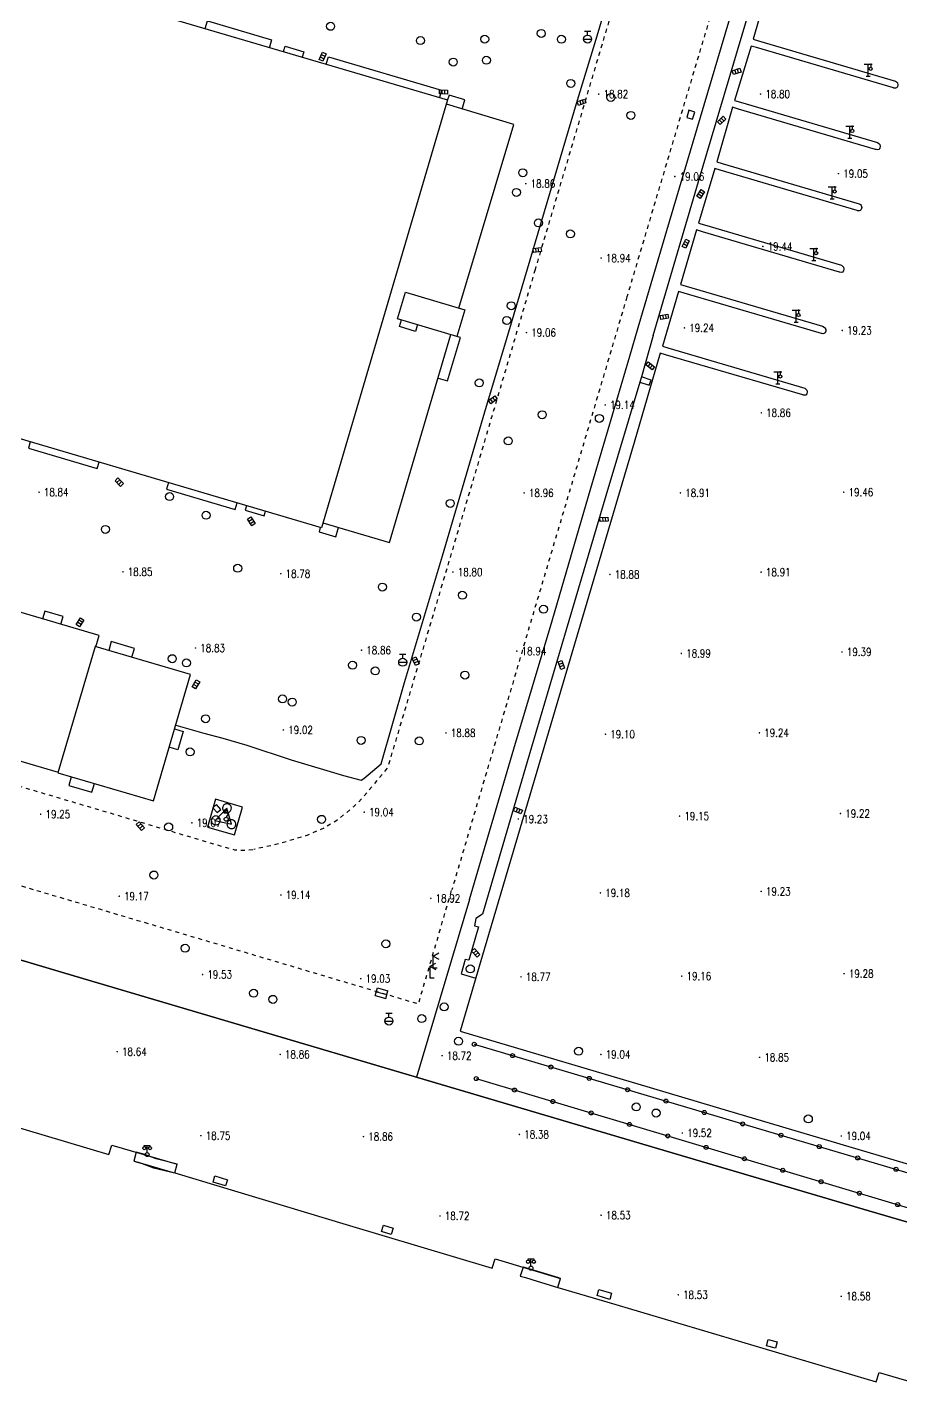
# Model space of a CAD drawing. Extents: x 404846 to 408477, y 3390929 to 3392894.
# Drawn here: x 407669.6 to 407778.8, y 3391142.2 to 3391312.7 of the extents above; entities that cross this region are included whole.
import ezdxf
from ezdxf.enums import TextEntityAlignment as Align

# ---------------------------------------------------------------- set-up
doc = ezdxf.new("R2010")
doc.units = 0
doc.header["$LTSCALE"] = 0.5
doc.header["$PDSIZE"] = 0.2
doc.linetypes.add('X6', pattern=[2, 1, -1])
doc.layers.get('0').update_dxf_attribs({"linetype": 'CONTINUOUS'})
doc.layers.add('ASSIST', color=7, linetype='CONTINUOUS', plot=False)
for name, color, linetype in [('DLDW', 11, 'CONTINUOUS'), ('DLSS', 4, 'CONTINUOUS'), ('DMTZ', 3, 'CONTINUOUS'), ('FZTZ', 7, 'CONTINUOUS'), ('GCD', 1, 'CONTINUOUS'), ('GXYZ', 2, 'CONTINUOUS'), ('JMD', 6, 'CONTINUOUS'), ('ZBTZ', 3, 'CONTINUOUS')]:
    doc.layers.add(name, color=color, linetype=linetype)
doc.styles.add('HZ', font='rs.shx', dxfattribs={"width": 0.8, "bigfont": 'hztxt.shx'})
doc.linetypes.add('10422', pattern='A,0.75,[150,AAA.SHX,S=0.5,R=0,X=0,Y=0.5],1.5,[177,AAA.SHX,S=1,R=0,X=0,Y=0.4],0.75', length=3)
doc.linetypes.add('1161', pattern='A,0,[149,AAA.SHX,S=0.15,R=0,X=0,Y=0],-1.6', length=1.6)
doc.linetypes.add('444', pattern='A,4.5,[145,AAA.SHX,S=1,R=0,X=0,Y=1],4.5,-0.5,[146,AAA.SHX,S=1,R=0,X=0,Y=0],-0.5', length=10)

# ---------------------------------------------------------------- blocks, each defined once
blk = doc.blocks.new('gc097')
for p, q in [((-0.7, 2), (-0.7, 2.3)), ((-0.7, 2.3), (0.7, 2.3)), ((0, 0.5), (0, 2.3)), ((0.7, 2.3), (0.7, 2))]:
    blk.add_line(p, q)
for centre, radius in [((-0.7, 1.6), 0.4), ((0, 0), 0.5), ((0.73, 1.6), 0.4)]:
    blk.add_circle(centre, radius)
blk = doc.blocks.new('gc052')
for p, q in [((0, 3), (1.39, 3.8)), ((0, 3), (1.39, 2.2)), ((0, 0), (0, 3)), ((1, 0), (0, 0))]:
    blk.add_line(p, q)
blk = doc.blocks.new('gc063')
for p, q in [((-1, 3), (1, 3)), ((-0.5, 0), (0.5, 0)), ((0, 0), (0, 3)), ((0.6, 3), (0.6, 2.2))]:
    blk.add_line(p, q)
blk.add_circle((0.6, 1.8), 0.4)
blk.add_point((0.6, 3))
blk.add_point((0.6, 3))
blk = doc.blocks.new('GC200')
at = {"linetype": 'Continuous', "const_width": 0.2, "flags": 128}
blk.add_lwpolyline([(-0.1, 0, 1), (0.1, 0, 1)], format="xyb", close=True, dxfattribs=at)
blk = doc.blocks.new('gc188')
blk.add_circle((0, 0), 1)
blk = doc.blocks.new('gc041')
for p, q in [((-1, 0.5), (1, 0.5)), ((-1, -0.5), (-1, 0.5)), ((-0.33, 0.5), (-0.33, -0.5)), ((0.33, 0.5), (0.33, -0.5)), ((1, 0.5), (1, -0.5)), ((1, -0.5), (-1, -0.5))]:
    blk.add_line(p, q)
blk = doc.blocks.new('gc133')
for p, q in [((-1, 0), (1, 0)), ((-0.8, 2), (0.8, 2)), ((0, 1), (0, 2))]:
    blk.add_line(p, q)
blk.add_circle((0, 0), 1)
blk = doc.blocks.new('gc170')
at = {"linetype": 'Continuous'}
blk.add_circle((0, 0), 0.5, dxfattribs=at)
blk = doc.blocks.new('gc132')
at = {"linetype": 'Continuous'}
for points in [[(0, 2.5), (-0.58, 1.5)], [(0.58, 1.5), (-0.58, 1.5)], [(0, 2.5), (-0.52, 2.2)], [(0, 2.5), (0, 1.9)], [(0.58, 1.5), (0, 0.5)]]:
    blk.add_lwpolyline(points, dxfattribs=at)
blk.add_circle((0, 0), 0.5, dxfattribs=at)

msp = doc.modelspace()

# ---------------------------------------------------------------- linework, layer by layer
at = {"layer": 'ASSIST', "linetype": 'Continuous', "flags": 128}
for points, elevation in [([(407713.137, 3391191.686), (407714.438, 3391191.331)], 19.132), ([(407725.494, 3391185.608), (407857.388, 3391146.522)], 19.447), ([(407725.745, 3391181.322), (407796.866, 3391160.059)], 19.24)]:
    msp.add_lwpolyline(points, dxfattribs=dict(at, elevation=elevation))
for points, elevation in [([(407682.932, 3391171.02), (407683.974, 3391170.717), (407685.399, 3391170.177), (407688.091, 3391169.523), (407688.364, 3391170.646), (407685.742, 3391171.282), (407684.341, 3391171.814), (407683.254, 3391172.129), (407682.932, 3391171.02)], 16.346), ([(407736.294, 3391156.345), (407733.699, 3391157.128), (407732.231, 3391157.571), (407731.6, 3391157.761), (407731.263, 3391156.644), (407731.894, 3391156.453), (407733.362, 3391156.01), (407735.957, 3391155.228), (407736.294, 3391156.345)], 16.941)]:
    msp.add_lwpolyline(points, close=True, dxfattribs=dict(at, elevation=elevation))
at = {"layer": 'DLDW', "linetype": 'Continuous'}
for p, q in [((407713.137, 3391191.686), (407713.4, 3391192.651)), ((407713.269, 3391192.168), (407714.57, 3391191.813)), ((407713.4, 3391192.651), (407714.701, 3391192.296)), ((407714.438, 3391191.331), (407714.701, 3391192.296))]:
    msp.add_line(p, q, dxfattribs=at)
at = {"layer": 'DLDW', "linetype": 'Continuous', "elevation": 19.758, "flags": 128}
msp.add_lwpolyline([(407695.143, 3391213.125), (407694.558, 3391215.128), (407693.125, 3391213.584), (407695.143, 3391213.125)], close=True, dxfattribs=at)
at = {"layer": 'DLSS', "linetype": 'X6', "flags": 128}
for points, elevation in [([(407745.185, 3391323.055), (407739.852, 3391305.156), (407733.107, 3391282.422)], 18.778), ([(407756.658, 3391319.637), (407751.327, 3391301.744), (407744.584, 3391279.017)], 18.854), ([(407733.107, 3391282.422), (407727.451, 3391263.226), (407720.537, 3391239.897), (407714.699, 3391220.259), (407714.416, 3391219.857), (407711.462, 3391216.315), (407710.388, 3391215.265), (407708.207, 3391213.503), (407706.719, 3391212.626), (407704.374, 3391211.634), (407701.048, 3391210.647), (407697.941, 3391209.959)], 18.97), ([(407744.584, 3391279.017), (407738.921, 3391259.833), (407732.004, 3391236.493), (407722.701, 3391204.911)], 18.915), ([(407637.787, 3391226.995), (407654.598, 3391222.022), (407682.134, 3391213.878), (407693.939, 3391210.36), (407695.537, 3391209.918), (407696.055, 3391209.872), (407696.752, 3391209.869), (407697.941, 3391209.959)], 19.149), ([(407634.406, 3391215.631), (407651.229, 3391210.629), (407678.764, 3391202.486), (407718.529, 3391190.662), (407722.701, 3391204.911)], 19.127)]:
    msp.add_lwpolyline(points, dxfattribs=dict(at, elevation=elevation))
at = {"layer": 'DLSS', "linetype": 'Continuous', "flags": 128}
for points, elevation in [([(407663.873, 3391176.592), (407679.807, 3391171.823), (407680.197, 3391173.017), (407688.364, 3391170.646)], 18.622), ([(407688.091, 3391169.523), (407709.486, 3391163.072)], 18.582), ([(407709.486, 3391163.072), (407727.737, 3391157.627), (407728.135, 3391158.806), (407736.294, 3391156.345)], 18.815), ([(407735.957, 3391155.228), (407742.075, 3391153.421)], 18.546), ([(407742.075, 3391153.421), (407775.734, 3391143.407), (407776.129, 3391144.59), (407784.361, 3391142.188)], 18.706)]:
    msp.add_lwpolyline(points, dxfattribs=dict(at, elevation=elevation))
at = {"layer": 'DMTZ', "linetype": '10422', "flags": 128}
for points, elevation in [([(407762.34, 3391318.058), (407760.355, 3391311.226)], 19.435), ([(407760.355, 3391311.226), (407761.027, 3391311.027), (407778.153, 3391305.992), (407778.303, 3391305.878), (407778.406, 3391305.752), (407778.472, 3391305.531), (407778.426, 3391305.277), (407778.3, 3391305.127), (407778.154, 3391305.095), (407777.964, 3391305.12), (407777.902, 3391305.14), (407760.775, 3391310.176), (407760.121, 3391310.37)], 19.628), ([(407760.121, 3391310.37), (407758.051, 3391303.561)], 19.325), ([(407757.799, 3391302.71), (407755.811, 3391295.897)], 19.325), ([(407758.051, 3391303.561), (407758.805, 3391303.338), (407775.931, 3391298.303), (407776.081, 3391298.189), (407776.184, 3391298.063), (407776.25, 3391297.842), (407776.204, 3391297.587), (407776.078, 3391297.438), (407775.931, 3391297.406), (407775.742, 3391297.431), (407775.68, 3391297.451), (407758.553, 3391302.487), (407757.799, 3391302.71)], 19.628), ([(407755.811, 3391295.897), (407756.49, 3391295.696), (407773.616, 3391290.661), (407773.767, 3391290.547), (407773.87, 3391290.421), (407773.935, 3391290.2), (407773.89, 3391289.945), (407773.764, 3391289.796), (407773.617, 3391289.764), (407773.428, 3391289.789), (407773.366, 3391289.809), (407756.239, 3391294.845), (407755.566, 3391295.044)], 19.628), ([(407755.566, 3391295.044), (407753.524, 3391288.239)], 19.325), ([(407753.271, 3391287.387), (407751.306, 3391280.576)], 19.325), ([(407753.524, 3391288.239), (407754.277, 3391288.015), (407771.403, 3391282.98), (407771.554, 3391282.866), (407771.657, 3391282.74), (407771.722, 3391282.519), (407771.677, 3391282.265), (407771.551, 3391282.115), (407771.404, 3391282.083), (407771.215, 3391282.108), (407771.153, 3391282.128), (407754.026, 3391287.164), (407753.271, 3391287.387)], 19.628), ([(407751.306, 3391280.576), (407769.048, 3391275.356), (407769.236, 3391275.246), (407769.339, 3391275.131), (407769.451, 3391274.935), (407769.47, 3391274.714), (407769.375, 3391274.53), (407769.22, 3391274.436), (407769.059, 3391274.418), (407768.902, 3391274.45)], 19.75), ([(407768.902, 3391274.45), (407751.038, 3391279.705), (407749.026, 3391272.843)], 19.541), ([(407749.026, 3391272.843), (407749.683, 3391272.648), (407766.809, 3391267.613), (407766.959, 3391267.498), (407767.062, 3391267.373), (407767.128, 3391267.151), (407767.082, 3391266.897), (407766.956, 3391266.748), (407766.81, 3391266.716), (407766.62, 3391266.741), (407766.558, 3391266.761), (407749.431, 3391271.796), (407748.762, 3391271.995)], 19.728), ([(407675.433, 3391194.177), (407657.912, 3391199.389), (407632.276, 3391207.011)], 19), ([(407714.31, 3391182.677), (407675.433, 3391194.177)], 19.5), ([(407751.38, 3391171.715), (407714.31, 3391182.677)], 19.6), ([(407794.351, 3391159.071), (407774.812, 3391164.813), (407751.38, 3391171.715)], 19.6)]:
    msp.add_lwpolyline(points, dxfattribs=dict(at, elevation=elevation))
at = {"layer": 'FZTZ', "linetype": 'Continuous', "flags": 128}
for points, elevation in [([(407752.346, 3391302.338), (407752.065, 3391301.458), (407752.781, 3391301.23), (407753.062, 3391302.109), (407752.346, 3391302.338)], 19.081), ([(407747.604, 3391268.628), (407746.407, 3391269.023), (407746.191, 3391268.37), (407747.388, 3391267.975), (407747.604, 3391268.628)], 21.182), ([(407695.131, 3391215.004), (407695.143, 3391215.149), (407695.131, 3391215.244), (407695.101, 3391215.337), (407695.056, 3391215.422), (407694.963, 3391215.533), (407694.886, 3391215.592), (407694.8, 3391215.636), (407694.708, 3391215.665), (407694.564, 3391215.677), (407694.468, 3391215.664), (407694.376, 3391215.635), (407694.29, 3391215.59), (407694.214, 3391215.531), (407694.148, 3391215.46), (407694.097, 3391215.378), (407694.06, 3391215.289), (407694.035, 3391215.146), (407694.039, 3391215.049), (407694.061, 3391214.955), (407694.098, 3391214.866), (407694.15, 3391214.784), (407694.253, 3391214.682), (407694.334, 3391214.63), (407694.424, 3391214.594), (407694.566, 3391214.569), (407694.663, 3391214.573), (407694.757, 3391214.594), (407694.847, 3391214.632), (407694.965, 3391214.715), (407695.03, 3391214.786), (407695.082, 3391214.868), (407695.119, 3391214.958), (407695.131, 3391215.004)], 19.735), ([(407693.729, 3391213.468), (407693.741, 3391213.613), (407693.728, 3391213.708), (407693.699, 3391213.801), (407693.654, 3391213.886), (407693.561, 3391213.997), (407693.484, 3391214.056), (407693.398, 3391214.1), (407693.306, 3391214.129), (407693.161, 3391214.141), (407693.066, 3391214.128), (407692.973, 3391214.099), (407692.888, 3391214.054), (407692.811, 3391213.995), (407692.746, 3391213.924), (407692.694, 3391213.842), (407692.657, 3391213.753), (407692.633, 3391213.61), (407692.637, 3391213.513), (407692.658, 3391213.419), (407692.695, 3391213.33), (407692.748, 3391213.248), (407692.85, 3391213.146), (407692.932, 3391213.094), (407693.021, 3391213.058), (407693.164, 3391213.033), (407693.261, 3391213.037), (407693.355, 3391213.058), (407693.444, 3391213.096), (407693.563, 3391213.179), (407693.628, 3391213.25), (407693.68, 3391213.332), (407693.716, 3391213.422), (407693.729, 3391213.468)], 19.735), ([(407693.834, 3391214.971), (407693.297, 3391215.584), (407692.836, 3391215.18), (407693.373, 3391214.567), (407693.834, 3391214.971)], 21.235), ([(407695.689, 3391213.004), (407695.702, 3391213.148), (407695.689, 3391213.244), (407695.66, 3391213.336), (407695.615, 3391213.422), (407695.521, 3391213.533), (407695.445, 3391213.591), (407695.359, 3391213.636), (407695.266, 3391213.664), (407695.122, 3391213.677), (407695.026, 3391213.664), (407694.934, 3391213.635), (407694.849, 3391213.59), (407694.772, 3391213.531), (407694.707, 3391213.459), (407694.655, 3391213.378), (407694.618, 3391213.288), (407694.593, 3391213.146), (407694.598, 3391213.049), (407694.619, 3391212.955), (407694.656, 3391212.865), (407694.708, 3391212.784), (407694.811, 3391212.682), (407694.893, 3391212.63), (407694.982, 3391212.593), (407695.125, 3391212.568), (407695.221, 3391212.573), (407695.316, 3391212.594), (407695.405, 3391212.631), (407695.523, 3391212.715), (407695.589, 3391212.786), (407695.64, 3391212.868), (407695.677, 3391212.957), (407695.689, 3391213.004)], 19.735), ([(407693.095, 3391169.164), (407694.654, 3391168.668), (407694.409, 3391167.898), (407692.85, 3391168.395), (407693.095, 3391169.164)], 18.595), ([(407714.148, 3391163), (407715.351, 3391162.632), (407715.112, 3391161.85), (407713.909, 3391162.217), (407714.148, 3391163)], 18.964), ([(407741.096, 3391154.956), (407742.672, 3391154.487), (407742.445, 3391153.724), (407740.869, 3391154.192), (407741.096, 3391154.956)], 18.624), ([(407762.257, 3391148.717), (407763.37, 3391148.403), (407763.151, 3391147.626), (407762.038, 3391147.94), (407762.257, 3391148.717)], 18.757)]:
    msp.add_lwpolyline(points, close=True, dxfattribs=dict(at, elevation=elevation))
at = {"layer": 'JMD', "linetype": 'Continuous'}
for p, q in [((407682.932, 3391171.02), (407683.974, 3391170.717)), ((407683.014, 3391170.996), (407687.88, 3391169.574)), ((407683.494, 3391170.857), (407686.639, 3391169.876)), ((407683.974, 3391170.717), (407685.399, 3391170.177)), ((407685.399, 3391170.177), (407688.091, 3391169.523)), ((407732.231, 3391157.571), (407731.6, 3391157.761)), ((407736.092, 3391156.406), (407731.649, 3391157.746)), ((407735.614, 3391156.55), (407731.765, 3391157.711)), ((407735.135, 3391156.695), (407731.882, 3391157.676)), ((407734.656, 3391156.839), (407731.998, 3391157.641)), ((407734.178, 3391156.984), (407732.115, 3391157.606)), ((407733.699, 3391157.128), (407732.231, 3391157.571)), ((407736.294, 3391156.345), (407733.699, 3391157.128))]:
    msp.add_line(p, q, dxfattribs=at)
at = {"layer": 'JMD', "linetype": '444', "flags": 128}
for points, elevation in [([(407729.815, 3391274.655), (407738.271, 3391303.179), (407740.863, 3391311.658), (407754.352, 3391357.269), (407756.619, 3391365.23), (407758.248, 3391370.229), (407757.895, 3391373.054), (407756.561, 3391382.094), (407754.85, 3391384.797), (407749.496, 3391386.444), (407740.465, 3391389.104), (407738.954, 3391389.665)], 20.739), ([(407746.01, 3391275.204), (407749.912, 3391288.444), (407753.787, 3391301.469), (407757.313, 3391313.404), (407760.002, 3391322.459), (407763.34, 3391333.615), (407766.002, 3391342.712), (407768.449, 3391350.82), (407770.804, 3391358.894), (407772.605, 3391365.361), (407773.591, 3391369.336), (407774.036, 3391372.188), (407774.327, 3391375.191), (407774.326, 3391377.721), (407773.925, 3391381.404), (407773.413, 3391383.674), (407772.915, 3391385.414), (407772.079, 3391387.515)], 22.109), ([(407688.187, 3391225.497), (407691.682, 3391224.484), (407694.074, 3391223.884), (407697.082, 3391222.986), (407702.619, 3391221.158), (407709.169, 3391219.191), (407711.351, 3391218.638), (407711.71, 3391218.808), (407713.874, 3391220.679), (407716.791, 3391230.826), (407721.517, 3391246.636), (407727.034, 3391265.368), (407729.815, 3391274.655)], 20.783), ([(407724.899, 3391203.711), (407730.441, 3391222.539), (407735.259, 3391238.53), (407740.08, 3391255.1), (407744.967, 3391271.597), (407746.01, 3391275.204)], 21.735), ([(407632.276, 3391207.011), (407657.912, 3391199.389), (407675.433, 3391194.177)], 22.64), ([(407724.899, 3391203.711), (407718.284, 3391181.502)], 21.682), ([(407675.433, 3391194.177), (407714.31, 3391182.677)], 22.395), ([(407714.31, 3391182.677), (407751.38, 3391171.715)], 22.216), ([(407751.38, 3391171.715), (407774.812, 3391164.813), (407794.351, 3391159.071)], 21.92)]:
    msp.add_lwpolyline(points, dxfattribs=dict(at, elevation=elevation))
at = {"layer": 'JMD', "linetype": 'Continuous', "flags": 128}
for points, elevation in [([(407669.694, 3391319.113), (407722.177, 3391303.637), (407706.408, 3391250.158), (407653.925, 3391265.634), (407669.694, 3391319.113)], 29.957), ([(407716.916, 3391279.624), (407724.306, 3391277.414), (407723.31, 3391274.085), (407715.92, 3391276.295), (407716.916, 3391279.624)], 33.834), ([(407685.394, 3391216.018), (407690.048, 3391231.814), (407678.101, 3391235.334), (407673.447, 3391219.538), (407685.394, 3391216.018)], 32.528)]:
    msp.add_lwpolyline(points, close=True, dxfattribs=dict(at, elevation=elevation))
for points, elevation in [([(407691.879, 3391312.571), (407692.157, 3391313.515), (407700.169, 3391311.153), (407699.89, 3391310.209)], 24.794), ([(407701.677, 3391309.682), (407701.869, 3391310.334), (407704.199, 3391309.647), (407704.007, 3391308.995)], 22.074), ([(407707.002, 3391308.112), (407707.272, 3391309.027), (407721.414, 3391304.857), (407721.144, 3391303.942)], 26.628), ([(407723.587, 3391277.629), (407730.448, 3391300.563), (407722.014, 3391303.086)], 31.088), ([(407724.001, 3391302.491), (407724.342, 3391303.63), (407722.353, 3391304.225), (407722.177, 3391303.637)], 22.208), ([(407718.407, 3391275.551), (407718.156, 3391274.711), (407716.14, 3391275.314), (407716.391, 3391276.154)], 33.068), ([(407706.587, 3391250.764), (407714.916, 3391248.308), (407722.581, 3391274.303)], 30.821), ([(407720.981, 3391268.876), (407722.177, 3391268.523), (407723.776, 3391273.947), (407723.31, 3391274.085)], 22.635), ([(407669.994, 3391260.896), (407669.765, 3391260.118), (407678.377, 3391257.578), (407678.607, 3391258.356)], 24.561), ([(407687.277, 3391255.8), (407687.036, 3391254.983), (407695.63, 3391252.449), (407695.871, 3391253.266)], 24.541), ([(407697.034, 3391252.922), (407696.868, 3391252.357), (407699.224, 3391251.662), (407699.391, 3391252.228)], 22.021), ([(407706.261, 3391250.202), (407706.1, 3391249.655), (407708.193, 3391249.037), (407708.533, 3391250.19)], 22.141), ([(407678.206, 3391235.303), (407678.614, 3391236.687), (407649.017, 3391245.407), (407643.978, 3391228.303), (407673.47, 3391219.615)], 26.168), ([(407673.822, 3391238.099), (407674.107, 3391239.064), (407671.807, 3391239.742), (407671.522, 3391238.776)], 23.434), ([(407682.688, 3391233.982), (407683.013, 3391235.085), (407680.128, 3391235.935), (407679.803, 3391234.832)], 23.379), ([(407688.05, 3391225.033), (407689.112, 3391224.72), (407688.431, 3391222.41), (407687.369, 3391222.723)], 22.265), ([(407675.126, 3391219.043), (407674.81, 3391217.97), (407677.702, 3391217.118), (407678.019, 3391218.191)], 22.892)]:
    msp.add_lwpolyline(points, dxfattribs=dict(at, elevation=elevation))
at = {"layer": 'ZBTZ', "linetype": '1161', "flags": 128}
for points, elevation in [([(407747.859, 3391274.172), (407753.536, 3391293.43), (407760.611, 3391317.259), (407765.008, 3391332.057), (407768.231, 3391342.859), (407769.602, 3391342.442)], 19.5), ([(407747.859, 3391274.172), (407746.407, 3391269.023)], 19.302), ([(407748.762, 3391271.995), (407745.513, 3391260.799), (407726.743, 3391197.45)], 19.378), ([(407746.191, 3391268.37), (407741.967, 3391254.151), (407736.985, 3391237.397), (407732.119, 3391220.904), (407726.517, 3391201.871), (407725.719, 3391201.328), (407725.522, 3391200.406), (407726.035, 3391200.268)], 19.269), ([(407726.035, 3391200.268), (407724.846, 3391196.103), (407724.379, 3391196.224), (407723.869, 3391194.404), (407725.688, 3391193.853)], 19.541), ([(407726.743, 3391197.45), (407723.751, 3391187.251), (407747.495, 3391180.205), (407755.736, 3391177.756)], 19.138), ([(407755.736, 3391177.756), (407779.48, 3391170.717), (407798.337, 3391165.102)], 19.214)]:
    msp.add_lwpolyline(points, dxfattribs=dict(at, elevation=elevation))
at = {"layer": 'ZBTZ', "linetype": '1161', "elevation": 19.275, "flags": 128}
msp.add_lwpolyline([(407696.55, 3391215.259), (407693.155, 3391216.237), (407692.149, 3391212.747), (407695.544, 3391211.768), (407696.55, 3391215.259)], close=True, dxfattribs=at)

# ---------------------------------------------------------------- block references
at = {"layer": 'DLDW', "linetype": 'Continuous', "xscale": 0.5, "yscale": 0.5}
for name, p in [('gc132', (407694.492, 3391213.74)), ('gc097', (407684.611, 3391171.826, 18.647)), ('gc097', (407732.588, 3391157.629, 18.556))]:
    msp.add_blockref(name, p, dxfattribs=at)
at = {"layer": 'DLSS', "linetype": 'Continuous', "xscale": 0.5, "yscale": 0.5}
for name, p in [('gc063', (407774.763, 3391306.618, 19.697)), ('gc063', (407772.451, 3391298.862, 19.697)), ('gc063', (407770.259, 3391291.293, 19.697)), ('gc063', (407767.94, 3391283.581, 19.72)), ('gc063', (407765.739, 3391275.852, 19.72)), ('gc063', (407763.45, 3391268.171, 19.72)), ('gc052', (407720.367, 3391195.141, 19.839)), ('gc052', (407720.005, 3391193.859, 19.839))]:
    msp.add_blockref(name, p, dxfattribs=at)
at = {"layer": 'GCD', "linetype": 'Continuous'}
ref = msp.add_blockref('GC200', (407741.062, 3391304.365, 18.816), dxfattribs=dict(at, xscale=0.5, yscale=0.5, zscale=0.5))
ref.add_attrib('height', '18.82', dxfattribs={"linetype": 'Continuous', "height": 1, "style": 'HZ', "width": 0.8}).set_placement((407741.662, 3391304.365, 18.816), align=Align.MIDDLE_LEFT)
ref = msp.add_blockref('GC200', (407761.294, 3391304.37, 18.8), dxfattribs=dict(at, xscale=0.5, yscale=0.5, zscale=0.5))
ref.add_attrib('height', '18.80', dxfattribs={"linetype": 'Continuous', "height": 1, "style": 'HZ', "width": 0.8}).set_placement((407761.894, 3391304.37, 18.8), align=Align.MIDDLE_LEFT)
ref = msp.add_blockref('GC200', (407750.582, 3391294.06, 19.06), dxfattribs=dict(at, xscale=0.5, yscale=0.5, zscale=0.5))
ref.add_attrib('height', '19.06', dxfattribs={"linetype": 'Continuous', "height": 1, "style": 'HZ', "width": 0.8}).set_placement((407751.182, 3391294.06, 19.06), align=Align.MIDDLE_LEFT)
ref = msp.add_blockref('GC200', (407771.03, 3391294.42, 19.051), dxfattribs=dict(at, xscale=0.5, yscale=0.5, zscale=0.5))
ref.add_attrib('height', '19.05', dxfattribs={"linetype": 'Continuous', "height": 1, "style": 'HZ', "width": 0.8}).set_placement((407771.63, 3391294.42, 19.051), align=Align.MIDDLE_LEFT)
ref = msp.add_blockref('GC200', (407731.944, 3391293.17, 18.864), dxfattribs=dict(at, xscale=0.5, yscale=0.5, zscale=0.5))
ref.add_attrib('height', '18.86', dxfattribs={"linetype": 'Continuous', "height": 1, "style": 'HZ', "width": 0.8}).set_placement((407732.544, 3391293.17, 18.864), align=Align.MIDDLE_LEFT)
ref = msp.add_blockref('GC200', (407761.58, 3391285.323, 19.44), dxfattribs=dict(at, xscale=0.5, yscale=0.5, zscale=0.5))
ref.add_attrib('height', '19.44', dxfattribs={"linetype": 'Continuous', "height": 1, "style": 'HZ', "width": 0.8}).set_placement((407762.18, 3391285.323, 19.44), align=Align.MIDDLE_LEFT)
ref = msp.add_blockref('GC200', (407741.362, 3391283.871, 18.944), dxfattribs=dict(at, xscale=0.5, yscale=0.5, zscale=0.5))
ref.add_attrib('height', '18.94', dxfattribs={"linetype": 'Continuous', "height": 1, "style": 'HZ', "width": 0.8}).set_placement((407741.962, 3391283.871, 18.944), align=Align.MIDDLE_LEFT)
ref = msp.add_blockref('GC200', (407751.78, 3391275.142, 19.24), dxfattribs=dict(at, xscale=0.5, yscale=0.5, zscale=0.5))
ref.add_attrib('height', '19.24', dxfattribs={"linetype": 'Continuous', "height": 1, "style": 'HZ', "width": 0.8}).set_placement((407752.38, 3391275.142, 19.24), align=Align.MIDDLE_LEFT)
ref = msp.add_blockref('GC200', (407771.504, 3391274.827, 19.234), dxfattribs=dict(at, xscale=0.5, yscale=0.5, zscale=0.5))
ref.add_attrib('height', '19.23', dxfattribs={"linetype": 'Continuous', "height": 1, "style": 'HZ', "width": 0.8}).set_placement((407772.104, 3391274.827, 19.234), align=Align.MIDDLE_LEFT)
ref = msp.add_blockref('GC200', (407732.026, 3391274.555, 19.06), dxfattribs=dict(at, xscale=0.5, yscale=0.5, zscale=0.5))
ref.add_attrib('height', '19.06', dxfattribs={"linetype": 'Continuous', "height": 1, "style": 'HZ', "width": 0.8}).set_placement((407732.626, 3391274.555, 19.06), align=Align.MIDDLE_LEFT)
ref = msp.add_blockref('GC200', (407741.871, 3391265.512, 19.14), dxfattribs=dict(at, xscale=0.5, yscale=0.5, zscale=0.5))
ref.add_attrib('height', '19.14', dxfattribs={"linetype": 'Continuous', "height": 1, "style": 'HZ', "width": 0.8}).set_placement((407742.471, 3391265.512, 19.14), align=Align.MIDDLE_LEFT)
ref = msp.add_blockref('GC200', (407761.389, 3391264.527, 18.864), dxfattribs=dict(at, xscale=0.5, yscale=0.5, zscale=0.5))
ref.add_attrib('height', '18.86', dxfattribs={"linetype": 'Continuous', "height": 1, "style": 'HZ', "width": 0.8}).set_placement((407761.989, 3391264.527, 18.864), align=Align.MIDDLE_LEFT)
ref = msp.add_blockref('GC200', (407671.101, 3391254.611, 18.84), dxfattribs=dict(at, xscale=0.5, yscale=0.5, zscale=0.5))
ref.add_attrib('height', '18.84', dxfattribs={"linetype": 'Continuous', "height": 1, "style": 'HZ', "width": 0.8}).set_placement((407671.701, 3391254.611, 18.84), align=Align.MIDDLE_LEFT)
ref = msp.add_blockref('GC200', (407731.74, 3391254.517, 18.96), dxfattribs=dict(at, xscale=0.5, yscale=0.5, zscale=0.5))
ref.add_attrib('height', '18.96', dxfattribs={"linetype": 'Continuous', "height": 1, "style": 'HZ', "width": 0.8}).set_placement((407732.34, 3391254.517, 18.96), align=Align.MIDDLE_LEFT)
ref = msp.add_blockref('GC200', (407751.274, 3391254.524, 18.912), dxfattribs=dict(at, xscale=0.5, yscale=0.5, zscale=0.5))
ref.add_attrib('height', '18.91', dxfattribs={"linetype": 'Continuous', "height": 1, "style": 'HZ', "width": 0.8}).set_placement((407751.874, 3391254.524, 18.912), align=Align.MIDDLE_LEFT)
ref = msp.add_blockref('GC200', (407771.691, 3391254.608, 19.463), dxfattribs=dict(at, xscale=0.5, yscale=0.5, zscale=0.5))
ref.add_attrib('height', '19.46', dxfattribs={"linetype": 'Continuous', "height": 1, "style": 'HZ', "width": 0.8}).set_placement((407772.291, 3391254.608, 19.463), align=Align.MIDDLE_LEFT)
ref = msp.add_blockref('GC200', (407681.588, 3391244.656, 18.848), dxfattribs=dict(at, xscale=0.5, yscale=0.5, zscale=0.5))
ref.add_attrib('height', '18.85', dxfattribs={"linetype": 'Continuous', "height": 1, "style": 'HZ', "width": 0.8}).set_placement((407682.188, 3391244.656, 18.848), align=Align.MIDDLE_LEFT)
ref = msp.add_blockref('GC200', (407701.323, 3391244.422, 18.78), dxfattribs=dict(at, xscale=0.5, yscale=0.5, zscale=0.5))
ref.add_attrib('height', '18.78', dxfattribs={"linetype": 'Continuous', "height": 1, "style": 'HZ', "width": 0.8}).set_placement((407701.923, 3391244.422, 18.78), align=Align.MIDDLE_LEFT)
ref = msp.add_blockref('GC200', (407722.841, 3391244.628, 18.8), dxfattribs=dict(at, xscale=0.5, yscale=0.5, zscale=0.5))
ref.add_attrib('height', '18.80', dxfattribs={"linetype": 'Continuous', "height": 1, "style": 'HZ', "width": 0.8}).set_placement((407723.441, 3391244.628, 18.8), align=Align.MIDDLE_LEFT)
ref = msp.add_blockref('GC200', (407742.466, 3391244.323, 18.88), dxfattribs=dict(at, xscale=0.5, yscale=0.5, zscale=0.5))
ref.add_attrib('height', '18.88', dxfattribs={"linetype": 'Continuous', "height": 1, "style": 'HZ', "width": 0.8}).set_placement((407743.066, 3391244.323, 18.88), align=Align.MIDDLE_LEFT)
ref = msp.add_blockref('GC200', (407761.362, 3391244.616, 18.912), dxfattribs=dict(at, xscale=0.5, yscale=0.5, zscale=0.5))
ref.add_attrib('height', '18.91', dxfattribs={"linetype": 'Continuous', "height": 1, "style": 'HZ', "width": 0.8}).set_placement((407761.962, 3391244.616, 18.912), align=Align.MIDDLE_LEFT)
ref = msp.add_blockref('GC200', (407690.658, 3391235.133, 18.832), dxfattribs=dict(at, xscale=0.5, yscale=0.5, zscale=0.5))
ref.add_attrib('height', '18.83', dxfattribs={"linetype": 'Continuous', "height": 1, "style": 'HZ', "width": 0.8}).set_placement((407691.258, 3391235.133, 18.832), align=Align.MIDDLE_LEFT)
ref = msp.add_blockref('GC200', (407711.404, 3391234.86, 18.864), dxfattribs=dict(at, xscale=0.5, yscale=0.5, zscale=0.5))
ref.add_attrib('height', '18.86', dxfattribs={"linetype": 'Continuous', "height": 1, "style": 'HZ', "width": 0.8}).set_placement((407712.004, 3391234.86, 18.864), align=Align.MIDDLE_LEFT)
ref = msp.add_blockref('GC200', (407730.824, 3391234.75, 18.94), dxfattribs=dict(at, xscale=0.5, yscale=0.5, zscale=0.5))
ref.add_attrib('height', '18.94', dxfattribs={"linetype": 'Continuous', "height": 1, "style": 'HZ', "width": 0.8}).set_placement((407731.424, 3391234.75, 18.94), align=Align.MIDDLE_LEFT)
ref = msp.add_blockref('GC200', (407751.391, 3391234.459, 18.992), dxfattribs=dict(at, xscale=0.5, yscale=0.5, zscale=0.5))
ref.add_attrib('height', '18.99', dxfattribs={"linetype": 'Continuous', "height": 1, "style": 'HZ', "width": 0.8}).set_placement((407751.991, 3391234.459, 18.992), align=Align.MIDDLE_LEFT)
ref = msp.add_blockref('GC200', (407771.473, 3391234.64, 19.394), dxfattribs=dict(at, xscale=0.5, yscale=0.5, zscale=0.5))
ref.add_attrib('height', '19.39', dxfattribs={"linetype": 'Continuous', "height": 1, "style": 'HZ', "width": 0.8}).set_placement((407772.073, 3391234.64, 19.394), align=Align.MIDDLE_LEFT)
ref = msp.add_blockref('GC200', (407701.645, 3391224.894, 19.024), dxfattribs=dict(at, xscale=0.5, yscale=0.5, zscale=0.5))
ref.add_attrib('height', '19.02', dxfattribs={"linetype": 'Continuous', "height": 1, "style": 'HZ', "width": 0.8}).set_placement((407702.245, 3391224.894, 19.024), align=Align.MIDDLE_LEFT)
ref = msp.add_blockref('GC200', (407721.967, 3391224.523, 18.88), dxfattribs=dict(at, xscale=0.5, yscale=0.5, zscale=0.5))
ref.add_attrib('height', '18.88', dxfattribs={"linetype": 'Continuous', "height": 1, "style": 'HZ', "width": 0.8}).set_placement((407722.567, 3391224.523, 18.88), align=Align.MIDDLE_LEFT)
ref = msp.add_blockref('GC200', (407741.904, 3391224.358, 19.104), dxfattribs=dict(at, xscale=0.5, yscale=0.5, zscale=0.5))
ref.add_attrib('height', '19.10', dxfattribs={"linetype": 'Continuous', "height": 1, "style": 'HZ', "width": 0.8}).set_placement((407742.504, 3391224.358, 19.104), align=Align.MIDDLE_LEFT)
ref = msp.add_blockref('GC200', (407761.148, 3391224.534, 19.24), dxfattribs=dict(at, xscale=0.5, yscale=0.5, zscale=0.5))
ref.add_attrib('height', '19.24', dxfattribs={"linetype": 'Continuous', "height": 1, "style": 'HZ', "width": 0.8}).set_placement((407761.748, 3391224.534, 19.24), align=Align.MIDDLE_LEFT)
ref = msp.add_blockref('GC200', (407671.302, 3391214.358, 19.248), dxfattribs=dict(at, xscale=0.5, yscale=0.5, zscale=0.5))
ref.add_attrib('height', '19.25', dxfattribs={"linetype": 'Continuous', "height": 1, "style": 'HZ', "width": 0.8}).set_placement((407671.902, 3391214.358, 19.248), align=Align.MIDDLE_LEFT)
ref = msp.add_blockref('GC200', (407711.751, 3391214.618, 19.04), dxfattribs=dict(at, xscale=0.5, yscale=0.5, zscale=0.5))
ref.add_attrib('height', '19.04', dxfattribs={"linetype": 'Continuous', "height": 1, "style": 'HZ', "width": 0.8}).set_placement((407712.351, 3391214.618, 19.04), align=Align.MIDDLE_LEFT)
ref = msp.add_blockref('GC200', (407731.013, 3391213.764, 19.232), dxfattribs=dict(at, xscale=0.5, yscale=0.5, zscale=0.5))
ref.add_attrib('height', '19.23', dxfattribs={"linetype": 'Continuous', "height": 1, "style": 'HZ', "width": 0.8}).set_placement((407731.613, 3391213.764, 19.232), align=Align.MIDDLE_LEFT)
ref = msp.add_blockref('GC200', (407751.171, 3391214.125, 19.152), dxfattribs=dict(at, xscale=0.5, yscale=0.5, zscale=0.5))
ref.add_attrib('height', '19.15', dxfattribs={"linetype": 'Continuous', "height": 1, "style": 'HZ', "width": 0.8}).set_placement((407751.771, 3391214.125, 19.152), align=Align.MIDDLE_LEFT)
ref = msp.add_blockref('GC200', (407771.279, 3391214.449, 19.22), dxfattribs=dict(at, xscale=0.5, yscale=0.5, zscale=0.5))
ref.add_attrib('height', '19.22', dxfattribs={"linetype": 'Continuous', "height": 1, "style": 'HZ', "width": 0.8}).set_placement((407771.879, 3391214.449, 19.22), align=Align.MIDDLE_LEFT)
ref = msp.add_blockref('GC200', (407690.209, 3391213.284, 19.074), dxfattribs=dict(at, xscale=0.5, yscale=0.5, zscale=0.5))
ref.add_attrib('height', '19.07', dxfattribs={"linetype": 'Continuous', "height": 1, "style": 'HZ', "width": 0.8}).set_placement((407690.809, 3391213.284, 19.074), align=Align.MIDDLE_LEFT)
ref = msp.add_blockref('GC200', (407681.123, 3391204.112, 19.174), dxfattribs=dict(at, xscale=0.5, yscale=0.5, zscale=0.5))
ref.add_attrib('height', '19.17', dxfattribs={"linetype": 'Continuous', "height": 1, "style": 'HZ', "width": 0.8}).set_placement((407681.723, 3391204.112, 19.174), align=Align.MIDDLE_LEFT)
ref = msp.add_blockref('GC200', (407701.334, 3391204.268, 19.143), dxfattribs=dict(at, xscale=0.5, yscale=0.5, zscale=0.5))
ref.add_attrib('height', '19.14', dxfattribs={"linetype": 'Continuous', "height": 1, "style": 'HZ', "width": 0.8}).set_placement((407701.934, 3391204.268, 19.143), align=Align.MIDDLE_LEFT)
ref = msp.add_blockref('GC200', (407720.076, 3391203.845, 18.92), dxfattribs=dict(at, xscale=0.5, yscale=0.5, zscale=0.5))
ref.add_attrib('height', '18.92', dxfattribs={"linetype": 'Continuous', "height": 1, "style": 'HZ', "width": 0.8}).set_placement((407720.676, 3391203.845, 18.92), align=Align.MIDDLE_LEFT)
ref = msp.add_blockref('GC200', (407741.275, 3391204.533, 19.184), dxfattribs=dict(at, xscale=0.5, yscale=0.5, zscale=0.5))
ref.add_attrib('height', '19.18', dxfattribs={"linetype": 'Continuous', "height": 1, "style": 'HZ', "width": 0.8}).set_placement((407741.875, 3391204.533, 19.184), align=Align.MIDDLE_LEFT)
ref = msp.add_blockref('GC200', (407761.37, 3391204.713, 19.234), dxfattribs=dict(at, xscale=0.5, yscale=0.5, zscale=0.5))
ref.add_attrib('height', '19.23', dxfattribs={"linetype": 'Continuous', "height": 1, "style": 'HZ', "width": 0.8}).set_placement((407761.97, 3391204.713, 19.234), align=Align.MIDDLE_LEFT)
ref = msp.add_blockref('GC200', (407691.542, 3391194.328, 19.531), dxfattribs=dict(at, xscale=0.5, yscale=0.5, zscale=0.5))
ref.add_attrib('height', '19.53', dxfattribs={"linetype": 'Continuous', "height": 1, "style": 'HZ', "width": 0.8}).set_placement((407692.142, 3391194.328, 19.531), align=Align.MIDDLE_LEFT)
ref = msp.add_blockref('GC200', (407711.313, 3391193.815, 19.026), dxfattribs=dict(at, xscale=0.5, yscale=0.5, zscale=0.5))
ref.add_attrib('height', '19.03', dxfattribs={"linetype": 'Continuous', "height": 1, "style": 'HZ', "width": 0.8}).set_placement((407711.913, 3391193.815, 19.026), align=Align.MIDDLE_LEFT)
ref = msp.add_blockref('GC200', (407731.351, 3391194.038, 18.768), dxfattribs=dict(at, xscale=0.5, yscale=0.5, zscale=0.5))
ref.add_attrib('height', '18.77', dxfattribs={"linetype": 'Continuous', "height": 1, "style": 'HZ', "width": 0.8}).set_placement((407731.951, 3391194.038, 18.768), align=Align.MIDDLE_LEFT)
ref = msp.add_blockref('GC200', (407751.439, 3391194.128, 19.16), dxfattribs=dict(at, xscale=0.5, yscale=0.5, zscale=0.5))
ref.add_attrib('height', '19.16', dxfattribs={"linetype": 'Continuous', "height": 1, "style": 'HZ', "width": 0.8}).set_placement((407752.039, 3391194.128, 19.16), align=Align.MIDDLE_LEFT)
ref = msp.add_blockref('GC200', (407771.732, 3391194.438, 19.28), dxfattribs=dict(at, xscale=0.5, yscale=0.5, zscale=0.5))
ref.add_attrib('height', '19.28', dxfattribs={"linetype": 'Continuous', "height": 1, "style": 'HZ', "width": 0.8}).set_placement((407772.332, 3391194.438, 19.28), align=Align.MIDDLE_LEFT)
ref = msp.add_blockref('GC200', (407680.872, 3391184.684, 18.64), dxfattribs=dict(at, xscale=0.5, yscale=0.5, zscale=0.5))
ref.add_attrib('height', '18.64', dxfattribs={"linetype": 'Continuous', "height": 1, "style": 'HZ', "width": 0.8}).set_placement((407681.472, 3391184.684, 18.64), align=Align.MIDDLE_LEFT)
ref = msp.add_blockref('GC200', (407701.243, 3391184.347, 18.86), dxfattribs=dict(at, xscale=0.5, yscale=0.5, zscale=0.5))
ref.add_attrib('height', '18.86', dxfattribs={"linetype": 'Continuous', "height": 1, "style": 'HZ', "width": 0.8}).set_placement((407701.843, 3391184.347, 18.86), align=Align.MIDDLE_LEFT)
ref = msp.add_blockref('GC200', (407721.479, 3391184.183, 18.72), dxfattribs=dict(at, xscale=0.5, yscale=0.5, zscale=0.5))
ref.add_attrib('height', '18.72', dxfattribs={"linetype": 'Continuous', "height": 1, "style": 'HZ', "width": 0.8}).set_placement((407722.079, 3391184.183, 18.72), align=Align.MIDDLE_LEFT)
ref = msp.add_blockref('GC200', (407741.335, 3391184.336, 19.04), dxfattribs=dict(at, xscale=0.5, yscale=0.5, zscale=0.5))
ref.add_attrib('height', '19.04', dxfattribs={"linetype": 'Continuous', "height": 1, "style": 'HZ', "width": 0.8}).set_placement((407741.935, 3391184.336, 19.04), align=Align.MIDDLE_LEFT)
ref = msp.add_blockref('GC200', (407761.171, 3391183.977, 18.853), dxfattribs=dict(at, xscale=0.5, yscale=0.5, zscale=0.5))
ref.add_attrib('height', '18.85', dxfattribs={"linetype": 'Continuous', "height": 1, "style": 'HZ', "width": 0.8}).set_placement((407761.771, 3391183.977, 18.853), align=Align.MIDDLE_LEFT)
ref = msp.add_blockref('GC200', (407731.146, 3391174.346, 18.384), dxfattribs=dict(at, xscale=0.5, yscale=0.5, zscale=0.5))
ref.add_attrib('height', '18.38', dxfattribs={"linetype": 'Continuous', "height": 1, "style": 'HZ', "width": 0.8}).set_placement((407731.746, 3391174.346, 18.384), align=Align.MIDDLE_LEFT)
ref = msp.add_blockref('GC200', (407751.519, 3391174.523, 19.516), dxfattribs=dict(at, xscale=0.5, yscale=0.5, zscale=0.5))
ref.add_attrib('height', '19.52', dxfattribs={"linetype": 'Continuous', "height": 1, "style": 'HZ', "width": 0.8}).set_placement((407752.119, 3391174.523, 19.516), align=Align.MIDDLE_LEFT)
ref = msp.add_blockref('GC200', (407691.335, 3391174.188, 18.754), dxfattribs=dict(at, xscale=0.5, yscale=0.5, zscale=0.5))
ref.add_attrib('height', '18.75', dxfattribs={"linetype": 'Continuous', "height": 1, "style": 'HZ', "width": 0.8}).set_placement((407691.935, 3391174.188, 18.754), align=Align.MIDDLE_LEFT)
ref = msp.add_blockref('GC200', (407711.655, 3391174.07, 18.86), dxfattribs=dict(at, xscale=0.5, yscale=0.5, zscale=0.5))
ref.add_attrib('height', '18.86', dxfattribs={"linetype": 'Continuous', "height": 1, "style": 'HZ', "width": 0.8}).set_placement((407712.255, 3391174.07, 18.86), align=Align.MIDDLE_LEFT)
ref = msp.add_blockref('GC200', (407771.386, 3391174.152, 19.04), dxfattribs=dict(at, xscale=0.5, yscale=0.5, zscale=0.5))
ref.add_attrib('height', '19.04', dxfattribs={"linetype": 'Continuous', "height": 1, "style": 'HZ', "width": 0.8}).set_placement((407771.986, 3391174.152, 19.04), align=Align.MIDDLE_LEFT)
ref = msp.add_blockref('GC200', (407721.217, 3391164.153, 18.72), dxfattribs=dict(at, xscale=0.5, yscale=0.5, zscale=0.5))
ref.add_attrib('height', '18.72', dxfattribs={"linetype": 'Continuous', "height": 1, "style": 'HZ', "width": 0.8}).set_placement((407721.817, 3391164.153, 18.72), align=Align.MIDDLE_LEFT)
ref = msp.add_blockref('GC200', (407741.362, 3391164.243, 18.528), dxfattribs=dict(at, xscale=0.5, yscale=0.5, zscale=0.5))
ref.add_attrib('height', '18.53', dxfattribs={"linetype": 'Continuous', "height": 1, "style": 'HZ', "width": 0.8}).set_placement((407741.962, 3391164.243, 18.528), align=Align.MIDDLE_LEFT)
ref = msp.add_blockref('GC200', (407751.008, 3391154.301, 18.528), dxfattribs=dict(at, xscale=0.5, yscale=0.5, zscale=0.5))
ref.add_attrib('height', '18.53', dxfattribs={"linetype": 'Continuous', "height": 1, "style": 'HZ', "width": 0.8}).set_placement((407751.608, 3391154.301, 18.528), align=Align.MIDDLE_LEFT)
ref = msp.add_blockref('GC200', (407771.379, 3391154.111, 18.58), dxfattribs=dict(at, xscale=0.5, yscale=0.5, zscale=0.5))
ref.add_attrib('height', '18.58', dxfattribs={"linetype": 'Continuous', "height": 1, "style": 'HZ', "width": 0.8}).set_placement((407771.979, 3391154.111, 18.58), align=Align.MIDDLE_LEFT)
at = {"layer": 'GXYZ', "linetype": 'Continuous', "xscale": 0.5, "yscale": 0.5}
for name, p in [('gc188', (407707.547, 3391312.832, 18.863)), ('gc188', (407718.777, 3391311.048, 18.954)), ('gc188', (407726.815, 3391311.228, 18.931)), ('gc188', (407733.882, 3391311.937, 19.046)), ('gc188', (407736.398, 3391311.218, 18.954)), ('gc133', (407739.673, 3391311.245, 19.042)), ('gc188', (407722.877, 3391308.368, 18.977)), ('gc188', (407727.018, 3391308.591, 18.931)), ('gc188', (407737.572, 3391305.703, 18.931)), ('gc188', (407742.583, 3391303.949, 18.931)), ('gc188', (407745.087, 3391301.697, 18.931)), ('gc188', (407731.571, 3391294.539, 19.001)), ('gc188', (407730.768, 3391292.073, 18.921)), ('gc188', (407733.52, 3391288.263, 18.921)), ('gc188', (407737.524, 3391286.894, 18.974)), ('gc188', (407730.133, 3391277.907, 18.921)), ('gc188', (407729.57, 3391276.074, 18.921)), ('gc188', (407726.135, 3391268.272, 19.083)), ('gc188', (407733.995, 3391264.285, 19.038)), ('gc188', (407741.14, 3391263.834, 18.94)), ('gc188', (407729.753, 3391261.011, 18.969)), ('gc188', (407687.415, 3391254.056, 18.834)), ('gc188', (407722.504, 3391253.204, 18.878)), ('gc188', (407691.98, 3391251.72, 18.834)), ('gc188', (407679.39, 3391249.964, 18.871)), ('gc188', (407695.929, 3391245.097, 18.834)), ('gc188', (407714.022, 3391242.757, 18.878)), ('gc188', (407724.025, 3391241.736, 18.878)), ('gc188', (407718.274, 3391239.003, 18.878)), ('gc188', (407734.161, 3391239.989, 18.96)), ('gc188', (407687.754, 3391233.803, 18.974)), ('gc188', (407689.521, 3391233.275, 18.994)), ('gc188', (407710.286, 3391232.988, 18.878)), ('gc188', (407713.129, 3391232.265, 18.878)), ('gc133', (407716.555, 3391233.364, 18.878)), ('gc188', (407724.336, 3391231.742, 18.878)), ('gc188', (407701.539, 3391228.771, 18.878)), ('gc188', (407702.748, 3391228.385, 18.878)), ('gc188', (407691.916, 3391226.293, 19.034)), ('gc188', (407689.977, 3391222.155, 19.011)), ('gc188', (407711.357, 3391223.591, 18.992)), ('gc188', (407718.632, 3391223.526, 18.98)), ('gc188', (407706.422, 3391213.721, 19.083)), ('gc188', (407687.303, 3391212.777, 19.315)), ('gc188', (407685.462, 3391206.766, 19.335)), ('gc188', (407714.452, 3391198.164, 19.055)), ('gc188', (407689.359, 3391197.615, 19.597)), ('gc188', (407725.012, 3391195.033, 19.715)), ('gc188', (407697.924, 3391191.997, 19.277)), ('gc188', (407700.341, 3391191.225, 19.277)), ('gc188', (407721.742, 3391190.279, 19.715)), ('gc133', (407714.835, 3391188.511, 19.875)), ('gc188', (407718.936, 3391188.818, 19.859)), ('gc188', (407723.536, 3391185.988, 19.715)), ('gc188', (407738.543, 3391184.745, 19.171)), ('gc188', (407745.758, 3391177.774, 19.171)), ('gc188', (407748.23, 3391177.019, 19.171)), ('gc188', (407767.264, 3391176.282, 19.143))]:
    msp.add_blockref(name, p, dxfattribs=at)
for p, rotation in [((407706.561, 3391309.032, 18.898), 245.6266293253125), ((407758.317, 3391307.191, 19.497), 198.3003154475043), ((407721.651, 3391304.623, 18.898), 177.5019474842557), ((407738.915, 3391303.341, 18.921), 18.0245482310616), ((407756.426, 3391301.078, 19.405), 224.0834162283917), ((407753.796, 3391291.878, 19.405), 237.8344033115309), ((407751.937, 3391285.669, 19.383), 243.7931643808935), ((407733.378, 3391284.873, 18.981), 186.5887315585513), ((407749.263, 3391276.524, 19.383), 11.21897801798895), ((407747.483, 3391270.398, 19.232), 322.2525098965472), ((407727.822, 3391266.156, 19.225), 217.0342138422407), ((407681.128, 3391255.869, 18.871), 314.6321712213067), ((407697.633, 3391250.976, 18.78), 123.0817629897682), ((407741.724, 3391251.207, 19.112), 3.104400689374672), ((407676.23, 3391238.342, 18.871), 236.99638998108), ((407718.163, 3391233.492, 18.951), 294.4981077439276), ((407736.383, 3391233.01, 19.072), 290.0522818101943), ((407690.714, 3391230.589, 18.78), 239.4368636318556), ((407730.971, 3391214.819, 19.092), 338.8109901758266), ((407683.753, 3391212.87, 19.272), 312.7199871351303), ((407725.699, 3391197.033, 19.562), 311.9178462219477)]:
    msp.add_blockref('gc041', p, dxfattribs=dict(at, rotation=rotation))
at = {"layer": 'ZBTZ', "linetype": 'Continuous', "xscale": 0.5, "yscale": 0.5}
for p, rotation in [((407725.494, 3391185.608), 343.4931242351209), ((407730.288, 3391184.187), 343.4931242351209), ((407725.745, 3391181.322), 343.3549465374831), ((407735.082, 3391182.767), 343.4931242351209), ((407739.876, 3391181.346), 343.4931242351209), ((407730.535, 3391179.89), 343.3549465374831), ((407744.67, 3391179.925), 343.4931242351209), ((407735.326, 3391178.458), 343.3549465374831), ((407749.464, 3391178.505), 343.4931242351209), ((407740.116, 3391177.025), 343.3549465374831), ((407754.258, 3391177.084), 343.4931242351209), ((407744.907, 3391175.593), 343.3549465374831), ((407759.051, 3391175.663), 343.4931242351209), ((407749.697, 3391174.161), 343.3549465374831), ((407754.488, 3391172.729), 343.3549465374831), ((407763.845, 3391174.243), 343.4931242351209), ((407768.639, 3391172.822), 343.4931242351209), ((407759.278, 3391171.297), 343.3549465374831), ((407773.433, 3391171.401), 343.4931242351209), ((407764.069, 3391169.864), 343.3549465374831), ((407778.227, 3391169.981), 343.4931242351209), ((407768.859, 3391168.432), 343.3549465374831), ((407773.65, 3391167), 343.3549465374831), ((407778.44, 3391165.568), 343.3549465374831)]:
    msp.add_blockref('gc170', p, dxfattribs=dict(at, rotation=rotation))

doc.saveas('drawing.dxf')
